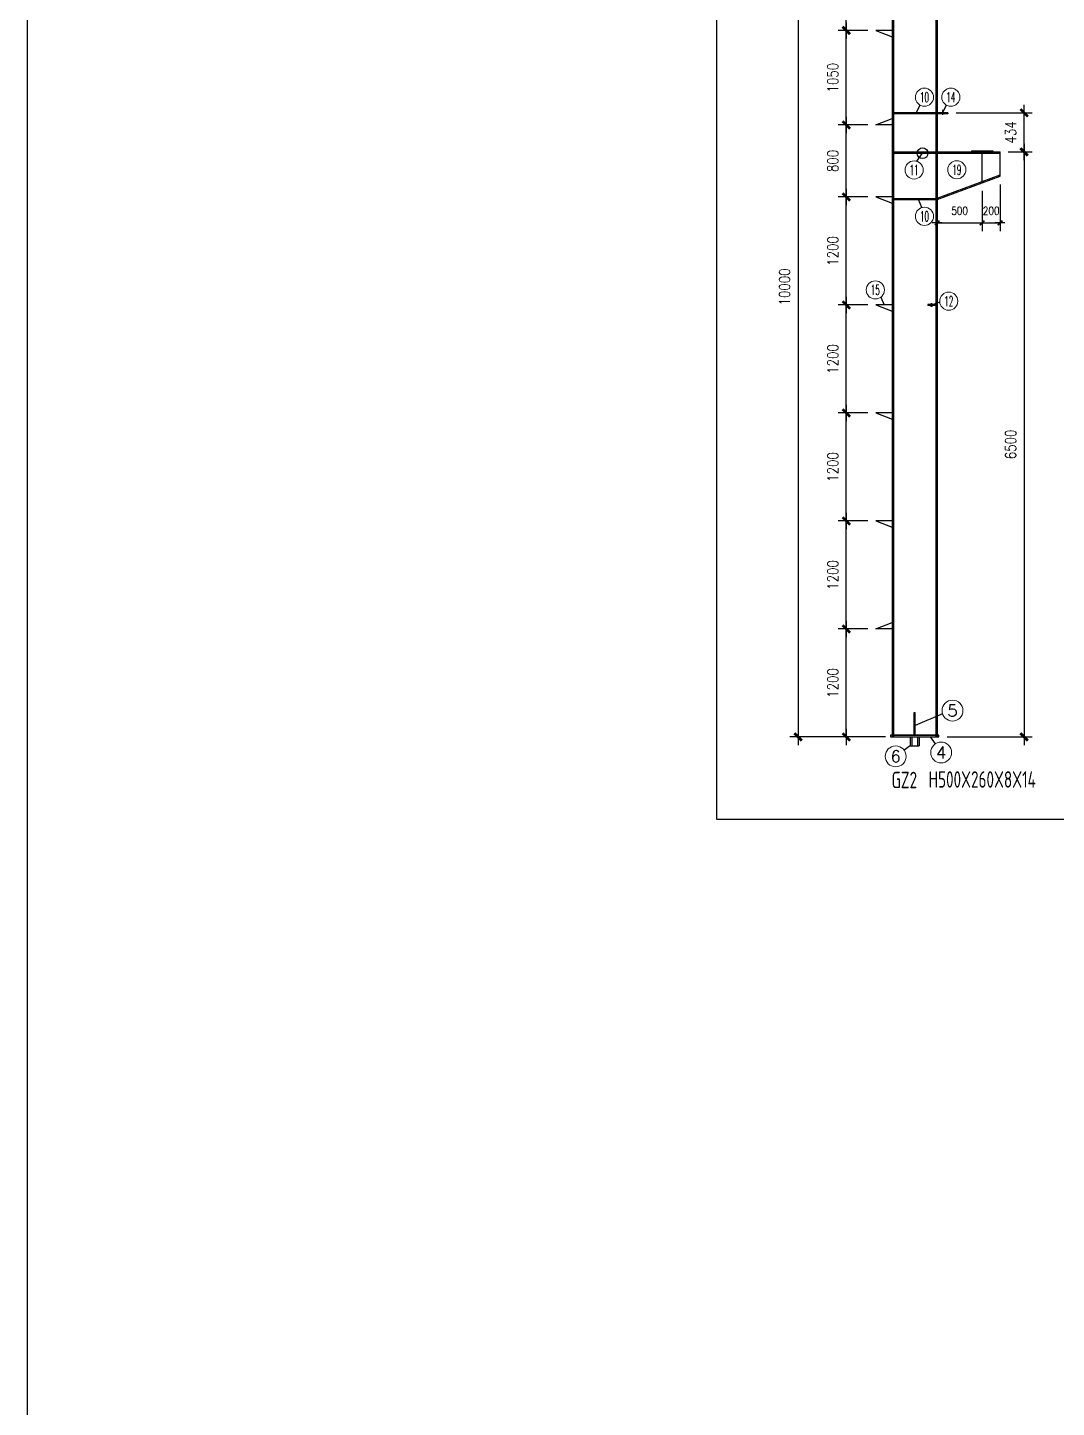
# Model space of a CAD drawing. Header units: millimetres. Extents: x 1471994 to 4527627, y -5186613 to -1927582.
# Drawn here: x 1471994 to 1483431, y -2000910 to -1985578 of the extents above; entities that cross this region are included whole.
import ezdxf
from ezdxf.enums import TextEntityAlignment as Align

# ---------------------------------------------------------------- set-up
doc = ezdxf.new("R2010")
doc.units = ezdxf.units.MM
doc.header["$LTSCALE"] = 1000
doc.header["$PDMODE"] = 34
doc.layers.add('钢架', color=7, linetype='Continuous', lineweight=25)
doc.styles.add('COMPLEX', font='COMPLEX')
doc.styles.add('DIM_FONT', font='simplex.shx', dxfattribs={"width": 0.8, "bigfont": 'hztxt.shx'})
doc.styles.add('TSSD_Label', font='Tssdeng.shx', dxfattribs={"width": 0.7, "bigfont": 'hztxt.shx'})
doc.dimstyles.new('WGH(1)', dxfattribs={"dimscale": 1.2, "dimtxt": 100, "dimasz": 0.5, "dimexe": 75, "dimexo": 75, "dimgap": 75, "dimtad": 1, "dimdec": 0, "dimzin": 0, "dimdsep": 46, "dimtxsty": 'DIM_FONT', "dimblk1": '_DIMX', "dimblk2": '_DIMX', "dimsah": 1, "dimcen": 0.09, "dimclrd": 3, "dimclre": 3, "dimclrt": 7, "dimadec": 0, "dimazin": 0, "dimtfac": 1, "dimtdec": 0, "dimtix": 1, "dimtmove": 2, "dimatfit": 3, "dimldrblk": '_DIMX', "dimfxl": 1, "dimtolj": 1, "dimtzin": 0, "dimarcsym": 0})

# ---------------------------------------------------------------- blocks, each defined once
blk = doc.blocks.new('_DIMX')
blk.add_line((-150, 0), (150, 0))
at = {"const_width": 50}
blk.add_lwpolyline([(-70, -70), (70, 70)], dxfattribs=at)
blk = doc.blocks.new('*D1287')
at = {"color": 3, "lineweight": -2}
for p, q in [((1481529, -1983460), (1480469, -1983460)), ((1480559, -1983460), (1480559, -1993459)), ((1481529, -1993460), (1480469, -1993460))]:
    blk.add_line(p, q, dxfattribs=at)
at = {"layer": 'Defpoints', "color": 0}
for p in [(1481619, -1983460), (1480559, -1993460), (1481619, -1993460)]:
    blk.add_point(p, dxfattribs=at)
at = {"color": 3, "lineweight": -2, "xscale": 0.6, "yscale": 0.6, "zscale": 0.6}
for p, rotation in [((1480559, -1983460), 90), ((1480559, -1993460), 270)]:
    blk.add_blockref('_DIMX', p, dxfattribs=dict(at, rotation=rotation))
at = {"color": 7, "insert": (1480409, -1988460), "char_height": 120, "attachment_point": 5, "rotation": 90, "style": 'DIM_FONT'}
blk.add_mtext('\\A1;10000', dxfattribs=at)
blk = doc.blocks.new('*D1288')
at = {"color": 3, "lineweight": -2}
for p, q in [((1482895, -1986960), (1483162, -1986960)), ((1483072, -1986960), (1483072, -1993459)), ((1482215, -1993460), (1483162, -1993460))]:
    blk.add_line(p, q, dxfattribs=at)
at = {"layer": 'Defpoints', "color": 0}
for p in [(1482805, -1986960), (1482125, -1993460), (1483072, -1993460)]:
    blk.add_point(p, dxfattribs=at)
at = {"color": 3, "lineweight": -2, "xscale": 0.6, "yscale": 0.6, "zscale": 0.6}
for p, rotation in [((1483072, -1986960), 90), ((1483072, -1993460), 270)]:
    blk.add_blockref('_DIMX', p, dxfattribs=dict(at, rotation=rotation))
at = {"color": 7, "insert": (1482922, -1990210), "char_height": 120, "attachment_point": 5, "rotation": 90, "style": 'DIM_FONT'}
blk.add_mtext('\\A1;6500', dxfattribs=at)
blk = doc.blocks.new('*D1289')
at = {"color": 3, "lineweight": -2}
for p, q in [((1481335, -1992260), (1481005, -1992260)), ((1481095, -1993459), (1481095, -1992260)), ((1481335, -1993460), (1481005, -1993460))]:
    blk.add_line(p, q, dxfattribs=at)
at = {"layer": 'Defpoints', "color": 0}
for p in [(1481095, -1992260), (1481425, -1992260), (1481425, -1993460)]:
    blk.add_point(p, dxfattribs=at)
at = {"color": 3, "lineweight": -2, "xscale": 0.6, "yscale": 0.6, "zscale": 0.6}
for p, rotation in [((1481095, -1992260), 90), ((1481095, -1993460), 270)]:
    blk.add_blockref('_DIMX', p, dxfattribs=dict(at, rotation=rotation))
at = {"color": 7, "insert": (1480945, -1992860), "char_height": 120, "attachment_point": 5, "rotation": 90, "style": 'DIM_FONT'}
blk.add_mtext('\\A1;1200', dxfattribs=at)
blk = doc.blocks.new('*D1290')
at = {"color": 3, "lineweight": -2}
for p, q in [((1481335, -1991060), (1481005, -1991060)), ((1481095, -1992259), (1481095, -1991060)), ((1481335, -1992260), (1481005, -1992260))]:
    blk.add_line(p, q, dxfattribs=at)
at = {"layer": 'Defpoints', "color": 0}
for p in [(1481095, -1991060), (1481425, -1991060), (1481425, -1992260)]:
    blk.add_point(p, dxfattribs=at)
at = {"color": 3, "lineweight": -2, "xscale": 0.6, "yscale": 0.6, "zscale": 0.6}
for p, rotation in [((1481095, -1991060), 90), ((1481095, -1992260), 270)]:
    blk.add_blockref('_DIMX', p, dxfattribs=dict(at, rotation=rotation))
at = {"color": 7, "insert": (1480945, -1991660), "char_height": 120, "attachment_point": 5, "rotation": 90, "style": 'DIM_FONT'}
blk.add_mtext('\\A1;1200', dxfattribs=at)
blk = doc.blocks.new('*D1291')
at = {"color": 3, "lineweight": -2}
for p, q in [((1481335, -1989860), (1481005, -1989860)), ((1481095, -1991059), (1481095, -1989860)), ((1481335, -1991060), (1481005, -1991060))]:
    blk.add_line(p, q, dxfattribs=at)
at = {"layer": 'Defpoints', "color": 0}
for p in [(1481095, -1989860), (1481425, -1989860), (1481425, -1991060)]:
    blk.add_point(p, dxfattribs=at)
at = {"color": 3, "lineweight": -2, "xscale": 0.6, "yscale": 0.6, "zscale": 0.6}
for p, rotation in [((1481095, -1989860), 90), ((1481095, -1991060), 270)]:
    blk.add_blockref('_DIMX', p, dxfattribs=dict(at, rotation=rotation))
at = {"color": 7, "insert": (1480945, -1990460), "char_height": 120, "attachment_point": 5, "rotation": 90, "style": 'DIM_FONT'}
blk.add_mtext('\\A1;1200', dxfattribs=at)
blk = doc.blocks.new('*D1292')
at = {"color": 3, "lineweight": -2}
for p, q in [((1481335, -1988660), (1481005, -1988660)), ((1481095, -1989859), (1481095, -1988660)), ((1481335, -1989860), (1481005, -1989860))]:
    blk.add_line(p, q, dxfattribs=at)
at = {"layer": 'Defpoints', "color": 0}
for p in [(1481095, -1988660), (1481425, -1988660), (1481425, -1989860)]:
    blk.add_point(p, dxfattribs=at)
at = {"color": 3, "lineweight": -2, "xscale": 0.6, "yscale": 0.6, "zscale": 0.6}
for p, rotation in [((1481095, -1988660), 90), ((1481095, -1989860), 270)]:
    blk.add_blockref('_DIMX', p, dxfattribs=dict(at, rotation=rotation))
at = {"color": 7, "insert": (1480945, -1989260), "char_height": 120, "attachment_point": 5, "rotation": 90, "style": 'DIM_FONT'}
blk.add_mtext('\\A1;1200', dxfattribs=at)
blk = doc.blocks.new('*D1293')
at = {"color": 3, "lineweight": -2}
for p, q in [((1481335, -1987460), (1481005, -1987460)), ((1481095, -1988659), (1481095, -1987460)), ((1481335, -1988660), (1481005, -1988660))]:
    blk.add_line(p, q, dxfattribs=at)
at = {"layer": 'Defpoints', "color": 0}
for p in [(1481095, -1987460), (1481425, -1987460), (1481425, -1988660)]:
    blk.add_point(p, dxfattribs=at)
at = {"color": 3, "lineweight": -2, "xscale": 0.6, "yscale": 0.6, "zscale": 0.6}
for p, rotation in [((1481095, -1987460), 90), ((1481095, -1988660), 270)]:
    blk.add_blockref('_DIMX', p, dxfattribs=dict(at, rotation=rotation))
at = {"color": 7, "insert": (1480945, -1988060), "char_height": 120, "attachment_point": 5, "rotation": 90, "style": 'DIM_FONT'}
blk.add_mtext('\\A1;1200', dxfattribs=at)
blk = doc.blocks.new('*D1294')
at = {"color": 3, "lineweight": -2}
for p, q in [((1481335, -1986660), (1481005, -1986660)), ((1481095, -1987459), (1481095, -1986660)), ((1481335, -1987460), (1481005, -1987460))]:
    blk.add_line(p, q, dxfattribs=at)
at = {"layer": 'Defpoints', "color": 0}
for p in [(1481095, -1986660), (1481425, -1986660), (1481425, -1987460)]:
    blk.add_point(p, dxfattribs=at)
at = {"color": 3, "lineweight": -2, "xscale": 0.6, "yscale": 0.6, "zscale": 0.6}
for p, rotation in [((1481095, -1986660), 90), ((1481095, -1987460), 270)]:
    blk.add_blockref('_DIMX', p, dxfattribs=dict(at, rotation=rotation))
at = {"color": 7, "insert": (1480945, -1987060), "char_height": 120, "attachment_point": 5, "rotation": 90, "style": 'DIM_FONT'}
blk.add_mtext('\\A1;800', dxfattribs=at)
blk = doc.blocks.new('*D1295')
at = {"color": 3, "lineweight": -2}
for p, q in [((1481335, -1985610), (1481005, -1985610)), ((1481095, -1986659), (1481095, -1985610)), ((1481335, -1986660), (1481005, -1986660))]:
    blk.add_line(p, q, dxfattribs=at)
at = {"layer": 'Defpoints', "color": 0}
for p in [(1481095, -1985610), (1481425, -1985610), (1481425, -1986660)]:
    blk.add_point(p, dxfattribs=at)
at = {"color": 3, "lineweight": -2, "xscale": 0.6, "yscale": 0.6, "zscale": 0.6}
for p, rotation in [((1481095, -1985610), 90), ((1481095, -1986660), 270)]:
    blk.add_blockref('_DIMX', p, dxfattribs=dict(at, rotation=rotation))
at = {"color": 7, "insert": (1480945, -1986135), "char_height": 120, "attachment_point": 5, "rotation": 90, "style": 'DIM_FONT'}
blk.add_mtext('\\A1;1050', dxfattribs=at)
blk = doc.blocks.new('*D1296')
at = {"color": 3, "lineweight": -2}
for p, q in [((1481335, -1984560), (1481005, -1984560)), ((1481095, -1985609), (1481095, -1984560)), ((1481335, -1985610), (1481005, -1985610))]:
    blk.add_line(p, q, dxfattribs=at)
at = {"layer": 'Defpoints', "color": 0}
for p in [(1481095, -1984560), (1481425, -1984560), (1481425, -1985610)]:
    blk.add_point(p, dxfattribs=at)
at = {"color": 3, "lineweight": -2, "xscale": 0.6, "yscale": 0.6, "zscale": 0.6}
for p, rotation in [((1481095, -1984560), 90), ((1481095, -1985610), 270)]:
    blk.add_blockref('_DIMX', p, dxfattribs=dict(at, rotation=rotation))
at = {"color": 7, "insert": (1480945, -1985085), "char_height": 120, "attachment_point": 5, "rotation": 90, "style": 'DIM_FONT'}
blk.add_mtext('\\A1;1050', dxfattribs=at)
blk = doc.blocks.new('*D1299')
at = {"color": 3, "lineweight": -2}
for p, q in [((1482605, -1987394), (1482605, -1987839)), ((1482105, -1987580), (1482105, -1987839)), ((1482105, -1987749), (1482605, -1987749))]:
    blk.add_line(p, q, dxfattribs=at)
at = {"layer": 'Defpoints', "color": 0}
for p in [(1482605, -1987304), (1482105, -1987490), (1482605, -1987749)]:
    blk.add_point(p, dxfattribs=at)
at = {"color": 3, "lineweight": -2, "xscale": 0.36, "yscale": 0.36, "zscale": 0.36, "rotation": 180}
blk.add_blockref('_DIMX', (1482105, -1987749), dxfattribs=at)
at = {"color": 3, "lineweight": -2, "xscale": 0.36, "yscale": 0.36, "zscale": 0.36}
blk.add_blockref('_DIMX', (1482605, -1987749), dxfattribs=at)
at = {"color": 7, "insert": (1482355, -1987614), "char_height": 90, "attachment_point": 5, "style": 'DIM_FONT'}
blk.add_mtext('\\A1;500', dxfattribs=at)
blk = doc.blocks.new('*D1300')
at = {"color": 3, "lineweight": -2}
for p, q in [((1482605, -1987394), (1482605, -1987839)), ((1482805, -1987320), (1482805, -1987839)), ((1482605, -1987749), (1482604, -1987749)), ((1482605, -1987749), (1482805, -1987749)), ((1482805, -1987749), (1482806, -1987749))]:
    blk.add_line(p, q, dxfattribs=at)
at = {"layer": 'Defpoints', "color": 0}
for p in [(1482805, -1987230), (1482605, -1987304), (1482805, -1987749)]:
    blk.add_point(p, dxfattribs=at)
at = {"color": 3, "lineweight": -2, "xscale": 0.36, "yscale": 0.36, "zscale": 0.36}
blk.add_blockref('_DIMX', (1482605, -1987749), dxfattribs=at)
at = {"color": 3, "lineweight": -2, "xscale": 0.36, "yscale": 0.36, "zscale": 0.36, "rotation": 180}
blk.add_blockref('_DIMX', (1482805, -1987749), dxfattribs=at)
at = {"color": 7, "insert": (1482705, -1987614), "char_height": 90, "attachment_point": 5, "style": 'DIM_FONT'}
blk.add_mtext('\\A1;200', dxfattribs=at)
blk = doc.blocks.new('*D1269')
at = {"color": 3, "lineweight": -2}
for p, q in [((1482315, -1986526), (1483162, -1986526)), ((1483072, -1986959), (1483072, -1986526)), ((1482985, -1986960), (1483162, -1986960))]:
    blk.add_line(p, q, dxfattribs=at)
at = {"layer": 'Defpoints', "color": 0}
for p in [(1482225, -1986526), (1483072, -1986526), (1482895, -1986960)]:
    blk.add_point(p, dxfattribs=at)
at = {"color": 3, "lineweight": -2, "xscale": 0.6, "yscale": 0.6, "zscale": 0.6}
for p, rotation in [((1483072, -1986526), 90), ((1483072, -1986960), 270)]:
    blk.add_blockref('_DIMX', p, dxfattribs=dict(at, rotation=rotation))
at = {"color": 7, "insert": (1482922, -1986743), "char_height": 120, "attachment_point": 5, "rotation": 90, "style": 'DIM_FONT'}
blk.add_mtext('\\A1;434', dxfattribs=at)
blk = doc.blocks.new('轴线标号')
at = {"lineweight": 13}
blk.add_circle((0, 0), 0.5, dxfattribs=at)
at = {"layer": '钢架', "lineweight": 13, "style": 'COMPLEX', "width": 1.041667}
blk.add_attdef('A', text='', height=0.56, dxfattribs=at).set_placement((-0.25, -0.28), (0.25, -0.28), align=Align.FIT)

msp = doc.modelspace()

# ---------------------------------------------------------------- linework, layer by layer
for p, q in [((1481604.9, -1983459.9), (1481604.9, -1993459.9)), ((1481618.9, -1983459.9), (1481618.9, -1993459.9)), ((1482090.9, -1983459.9), (1482090.9, -1993459.9)), ((1482104.9, -1984419.5), (1482104.9, -1993459.9)), ((1481604.9, -1985609.9), (1481424.9, -1985609.9)), ((1481424.9, -1985609.9), (1481604.9, -1985679.9)), ((1481913.3, -1986439.6), (1481871.5, -1986525.9)), ((1482206.7, -1986439.6), (1482164.9, -1986525.9)), ((1481424.9, -1986659.9), (1481604.9, -1986589.9)), ((1482224.9, -1986525.9), (1481604.9, -1986525.9)), ((1482224.9, -1986535.9), (1481604.9, -1986535.9)), ((1482104.9, -1986525.9), (1482224.9, -1986525.9)), ((1482224.9, -1986535.9), (1482104.9, -1986535.9)), ((1482164.9, -1986525.9), (1482129.9, -1986525.9)), ((1482164.9, -1986493.3), (1482164.9, -1986547.7)), ((1482224.9, -1986525.9), (1482224.9, -1986535.9)), ((1481604.9, -1986659.9), (1481424.9, -1986659.9)), ((1482484.9, -1986945.9), (1482724.9, -1986945.9)), ((1482484.9, -1986945.9), (1482484.9, -1986959.9)), ((1482604.9, -1987304.2), (1482604.9, -1986945.9)), ((1482724.9, -1986945.9), (1482724.9, -1986959.9)), ((1481618.9, -1986959.9), (1482090.9, -1986959.9)), ((1481618.9, -1986973.9), (1482090.9, -1986973.9)), ((1481880.2, -1987064), (1481942.5, -1986973.9)), ((1482104.9, -1986959.9), (1482804.9, -1986959.9)), ((1482104.9, -1986973.9), (1482804.9, -1986973.9)), ((1482804.9, -1987229.9), (1482804.9, -1986959.9)), ((1482104.9, -1987475), (1482804.9, -1987215)), ((1482104.9, -1987489.9), (1482804.9, -1987229.9)), ((1481604.9, -1987459.9), (1481424.9, -1987459.9)), ((1481424.9, -1987459.9), (1481604.9, -1987529.9)), ((1481618.9, -1987475.9), (1482090.9, -1987475.9)), ((1481618.9, -1987489.9), (1482090.9, -1987489.9)), ((1481935.5, -1987579), (1481896.9, -1987489.9)), ((1481477.1, -1988574.6), (1481514.9, -1988659.9)), ((1482133.6, -1988627.6), (1482040.9, -1988661.1)), ((1481604.9, -1988659.9), (1481424.9, -1988659.9)), ((1481424.9, -1988659.9), (1481604.9, -1988729.9)), ((1482090.9, -1988654.9), (1482000.9, -1988654.9)), ((1482000.9, -1988654.9), (1482000.9, -1988659.9)), ((1482000.9, -1988654.9), (1482000.9, -1988664.9)), ((1482090.9, -1988659.9), (1482000.9, -1988659.9)), ((1482090.9, -1988664.9), (1482000.9, -1988664.9)), ((1482040.9, -1988641.5), (1482040.9, -1988680.8)), ((1481604.9, -1989859.9), (1481424.9, -1989859.9)), ((1481424.9, -1989859.9), (1481604.9, -1989929.9)), ((1481604.9, -1991059.9), (1481424.9, -1991059.9)), ((1481424.9, -1991059.9), (1481604.9, -1991129.9)), ((1481424.9, -1992259.9), (1481604.9, -1992189.9)), ((1481604.9, -1992259.9), (1481424.9, -1992259.9)), ((1481849.9, -1993439.9), (1481849.9, -1993189.9)), ((1481849.9, -1993189.9), (1481859.9, -1993189.9)), ((1481859.9, -1993439.9), (1481859.9, -1993189.9)), ((1482166.1, -1993204.6), (1481859.9, -1993333.5)), ((1481604.9, -1993439.9), (1481584.9, -1993439.9)), ((1481584.9, -1993439.9), (1481584.9, -1993459.9)), ((1482124.9, -1993439.9), (1481584.9, -1993439.9)), ((1481584.9, -1993459.9), (1482124.9, -1993459.9)), ((1481604.9, -1993439.9), (1482104.9, -1993439.9)), ((1481604.9, -1993459.9), (1482104.9, -1993459.9)), ((1481804.9, -1993459.9), (1481804.9, -1993559.9)), ((1481824.9, -1993459.9), (1481824.9, -1993559.9)), ((1481884.9, -1993459.9), (1481884.9, -1993559.9)), ((1481904.9, -1993459.9), (1481904.9, -1993559.9)), ((1482087.3, -1993535.1), (1482029.8, -1993459.9)), ((1482124.9, -1993459.9), (1482124.9, -1993439.9)), ((1481804.9, -1993559.9), (1481738.1, -1993607.9)), ((1481804.9, -1993559.9), (1481904.9, -1993559.9))]:
    msp.add_line(p, q)
for points in [[(1471994, -1927581.7), (1690077.8, -1927581.7), (1690077.8, -2025769.5), (1471994, -2025769.5)], [(1479656.6, -1981667.9), (1494808, -1981667.9), (1494808, -1994377.5), (1479656.6, -1994377.5)], [(1482032, -1988646.3), (1482048.8, -1988646.3), (1482048.8, -1988674.6), (1482032, -1988674.6)]]:
    msp.add_lwpolyline(points, close=True)
msp.add_circle((1481942.5, -1986973.9), 60)

# ---------------------------------------------------------------- block references
ref = msp.add_blockref('轴线标号', (1481963.7, -1986352.1), dxfattribs=dict(xscale=-201.8218843135983, yscale=201.8218843135983, zscale=201.8218843136332))
ref.add_attrib('A', '10', dxfattribs={"layer": '钢架', "lineweight": 13, "height": 113.02, "style": 'COMPLEX', "width": 0.646552}).set_placement((1481913.2, -1986408.6), (1482014.1, -1986408.6), align=Align.FIT)
ref = msp.add_blockref('轴线标号', (1482257, -1986352.1), dxfattribs=dict(xscale=-201.8218843135983, yscale=201.8218843135983, zscale=201.8218843136332))
ref.add_attrib('A', '14', dxfattribs={"layer": '钢架', "lineweight": 13, "height": 113.02, "style": 'COMPLEX', "width": 0.604839}).set_placement((1482206.6, -1986408.6), (1482307.5, -1986408.6), align=Align.FIT)
ref = msp.add_blockref('轴线标号', (1481848.9, -1987159.9), dxfattribs=dict(xscale=-201.8218843135983, yscale=201.8218843135983, zscale=201.8218843136332))
ref.add_attrib('A', '11', dxfattribs={"layer": '钢架', "lineweight": 13, "height": 113.02, "style": 'COMPLEX', "width": 0.78125}).set_placement((1481798.5, -1987216.4), (1481899.4, -1987216.4), align=Align.FIT)
ref = msp.add_blockref('轴线标号', (1482323.4, -1987158), dxfattribs=dict(xscale=-201.8218843135983, yscale=201.8218843135983, zscale=201.8218843136332))
ref.add_attrib('A', '19', dxfattribs={"layer": '钢架', "lineweight": 13, "height": 113.02, "style": 'COMPLEX', "width": 0.646552}).set_placement((1482272.9, -1987214.5), (1482373.8, -1987214.5), align=Align.FIT)
ref = msp.add_blockref('轴线标号', (1481963.7, -1987675.9), dxfattribs=dict(xscale=-201.8218843135983, yscale=201.8218843135983, zscale=201.8218843136332))
ref.add_attrib('A', '10', dxfattribs={"layer": '钢架', "lineweight": 13, "height": 113.02, "style": 'COMPLEX', "width": 0.646552}).set_placement((1481913.2, -1987732.4), (1482014.1, -1987732.4), align=Align.FIT)
ref = msp.add_blockref('轴线标号', (1481417.6, -1988493.1), dxfattribs=dict(xscale=-201.8218843135983, yscale=201.8218843135983, zscale=201.8218843136332))
ref.add_attrib('A', '15', dxfattribs={"layer": '钢架', "lineweight": 13, "height": 113.02, "style": 'COMPLEX', "width": 0.646552}).set_placement((1481367.2, -1988549.6), (1481468.1, -1988549.6), align=Align.FIT)
ref = msp.add_blockref('轴线标号', (1482234.1, -1988618.2), dxfattribs=dict(xscale=-201.8218843135983, yscale=201.8218843135983, zscale=201.8218843136332))
ref.add_attrib('A', '12', dxfattribs={"layer": '钢架', "lineweight": 13, "height": 113.02, "style": 'COMPLEX', "width": 0.646552}).set_placement((1482183.6, -1988674.7), (1482284.5, -1988674.7), align=Align.FIT)
ref = msp.add_blockref('轴线标号', (1482276.1, -1993167.7), dxfattribs=dict(xscale=-232.0951669606147, yscale=232.0951669606147, zscale=232.0951669606781))
ref.add_attrib('A', '5', dxfattribs={"layer": '钢架', "lineweight": 13, "height": 130, "style": 'COMPLEX', "width": 1.339286}).set_placement((1482218.1, -1993232.7), (1482334.2, -1993232.7), align=Align.FIT)
ref = msp.add_blockref('轴线标号', (1482149.2, -1993633.2), dxfattribs=dict(xscale=-232.0951669606147, yscale=232.0951669606147, zscale=232.0951669606781))
ref.add_attrib('A', '4', dxfattribs={"layer": '钢架', "lineweight": 13, "height": 130, "style": 'COMPLEX', "width": 1.171875}).set_placement((1482091.2, -1993698.2), (1482207.2, -1993698.2), align=Align.FIT)
ref = msp.add_blockref('轴线标号', (1481643.9, -1993675.7), dxfattribs=dict(xscale=-232.0951669606147, yscale=232.0951669606147, zscale=232.0951669606781))
ref.add_attrib('A', '6', dxfattribs={"layer": '钢架', "lineweight": 13, "height": 130, "style": 'COMPLEX', "width": 1.339286}).set_placement((1481585.9, -1993740.7), (1481701.9, -1993740.7), align=Align.FIT)

# ---------------------------------------------------------------- texts
at = {"color": 0, "style": 'TSSD_Label', "width": 0.7}
for s, height, p in [('GZ2', 182.89, (1481598.4, -1994029.9)), ('H500X260X8X14', 182.892, (1482009.2, -1994024.1))]:
    msp.add_text(s, height=height, dxfattribs=at).set_placement(p)

# ---------------------------------------------------------------- dimensions: what is measured, and where the dimension line sits
for base, p1, p2, picture, middle in [((1480559, -1993459.9), (1481618.9, -1983459.9), (1481618.9, -1993459.9), '*D1287', (1480409, -1988459.9)), ((1481094.9, -1984559.9), (1481424.9, -1985609.9), (1481424.9, -1984559.9), '*D1296', (1480944.9, -1985084.9)), ((1481094.9, -1985609.9), (1481424.9, -1986659.9), (1481424.9, -1985609.9), '*D1295', (1480944.9, -1986134.9)), ((1483071.8, -1986525.9), (1482894.9, -1986959.9), (1482224.9, -1986525.9), '*D1269', (1482921.8, -1986742.9)), ((1481094.9, -1986659.9), (1481424.9, -1987459.9), (1481424.9, -1986659.9), '*D1294', (1480944.9, -1987059.9)), ((1483071.8, -1993459.9), (1482804.9, -1986959.9), (1482124.9, -1993459.9), '*D1288', (1482921.8, -1990209.9)), ((1481094.9, -1987459.9), (1481424.9, -1988659.9), (1481424.9, -1987459.9), '*D1293', (1480944.9, -1988059.9)), ((1481094.9, -1988659.9), (1481424.9, -1989859.9), (1481424.9, -1988659.9), '*D1292', (1480944.9, -1989259.9)), ((1481094.9, -1989859.9), (1481424.9, -1991059.9), (1481424.9, -1989859.9), '*D1291', (1480944.9, -1990459.9)), ((1481094.9, -1991059.9), (1481424.9, -1992259.9), (1481424.9, -1991059.9), '*D1290', (1480944.9, -1991659.9)), ((1481094.9, -1992259.9), (1481424.9, -1993459.9), (1481424.9, -1992259.9), '*D1289', (1480944.9, -1992859.9))]:
    dim = msp.add_linear_dim(base=base, p1=p1, p2=p2, angle=90, dimstyle='WGH(1)')
    dim.commit()
    dim.dimension.update_dxf_attribs({"geometry": picture, "text_midpoint": middle})
for base, p1, p2, picture, middle in [((1482804.9, -1987749.3), (1482604.9, -1987304.2), (1482804.9, -1987229.9), '*D1300', (1482704.9, -1987614.3)), ((1482604.9, -1987749.3), (1482104.9, -1987489.9), (1482604.9, -1987304.2), '*D1299', (1482354.9, -1987614.3))]:
    dim = msp.add_linear_dim(base=base, p1=p1, p2=p2, dimstyle='WGH(1)', override={"dimtxt": 75, "dimasz": 0.3})
    dim.commit()
    dim.dimension.update_dxf_attribs({"geometry": picture, "text_midpoint": middle})

doc.saveas('drawing.dxf')
